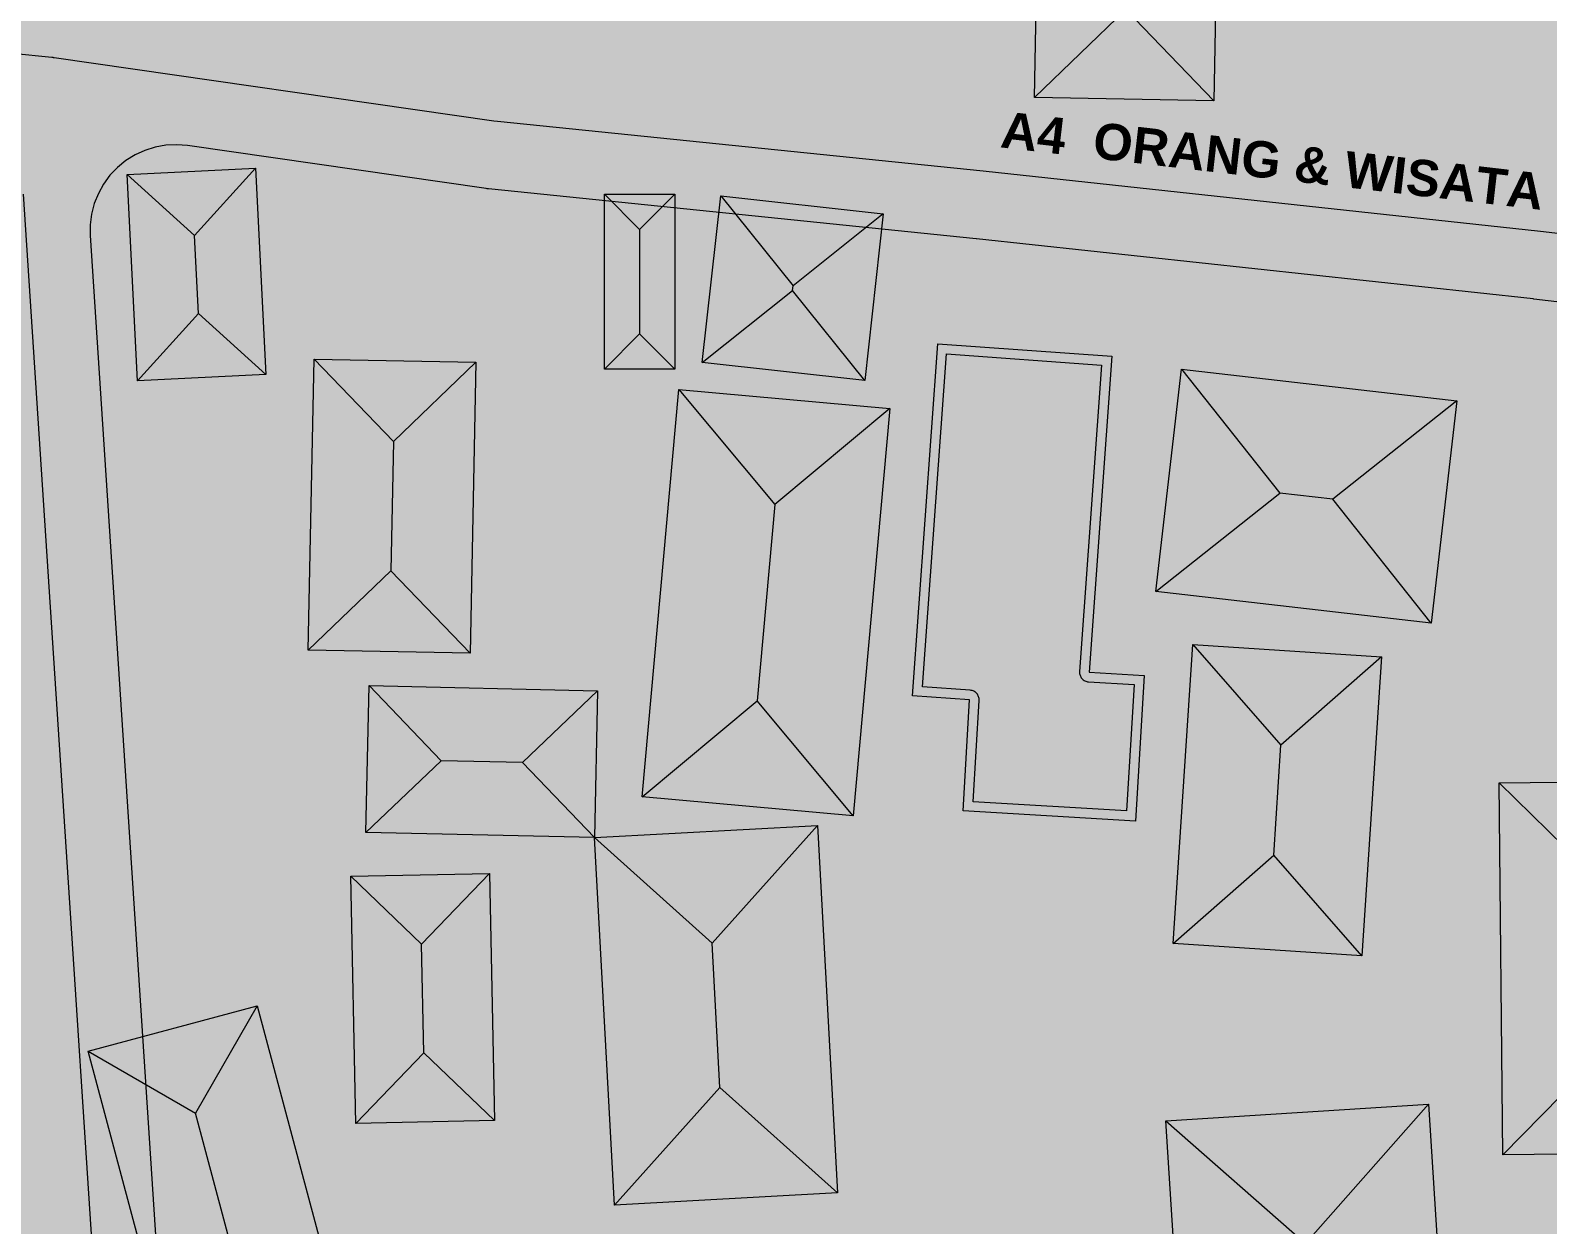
# Model space of a CAD drawing. Header units: metres. Extents: x 305859 to 307221, y 9155922 to 9156786.
# Drawn here: x 306491.5 to 306562.7, y 9156284.4 to 9156340.4 of the extents above; entities that cross this region are included whole.
import ezdxf

# ---------------------------------------------------------------- set-up
doc = ezdxf.new("R2010")
doc.units = ezdxf.units.M
doc.linetypes.add('DASHED2', pattern=[0.762, 0.635, -0.127])
for name, color, linetype, lineweight, true_color in [('A-ALUR_WISATA', 7, 'DASHED2', 50, 0xeb7800), ('A-LABEL', 7, 'Continuous', 0, 0x000000), ('B-BANGUNAN_PENDIDIKAN', 7, 'Continuous', 13, 0x78aadc), ('B-BANGUNAN_PERMUKIMAN', 7, 'Continuous', 13, 0xf0cd8c), ('B-BAYANGAN', 7, 'Continuous', 0, 0x76786c), ('J-PERKERASAN_JALAN', 7, 'Continuous', 9, 0x989896)]:
    doc.layers.add(name, color=color, linetype=linetype, lineweight=lineweight, true_color=true_color)
doc.layers.add('G-PERKERASAN', color=7, linetype='Continuous')
doc.styles.add('ARIALB', font='arialbd.ttf')

msp = doc.modelspace()

# ---------------------------------------------------------------- hatches: boundary and pattern name
at = {"layer": 'A-ALUR_WISATA', "true_color": 0xeb7800}
h = msp.add_hatch(color=30, dxfattribs=at)
h.dxf.hatch_style = 1
h.paths.add_polyline_path([(306496.971, 9156336.851), (306491.925, 9156335.355), (306492.505, 9156339.636)])
h = msp.add_hatch(color=30, dxfattribs=at)
h.dxf.hatch_style = 1
h.paths.add_polyline_path([(306493.334, 9156338.146), (306493.337, 9156338.146), (306495.074, 9156337.915), (306495.076, 9156337.915), (306497.026, 9156337.651), (306497.028, 9156337.65), (306499.061, 9156337.371), (306498.844, 9156335.786), (306496.811, 9156336.065), (306494.862, 9156336.329), (306493.127, 9156336.56), (306492.903, 9156336.589), (306493.11, 9156338.176), (306493.334, 9156338.146)])
h = msp.add_hatch(color=30, dxfattribs=at)
h.dxf.hatch_style = 1
h.paths.add_polyline_path([(306504.153, 9156336.661), (306506.771, 9156336.307), (306507.973, 9156336.15), (306507.766, 9156334.564), (306506.562, 9156334.721), (306506.558, 9156334.721), (306503.937, 9156335.076), (306503.933, 9156335.076), (306501.813, 9156335.373), (306502.035, 9156336.958), (306504.153, 9156336.661)])
h = msp.add_hatch(color=30, dxfattribs=at)
h.dxf.hatch_style = 1
h.paths.add_polyline_path([(306512.111, 9156335.622), (306514.832, 9156335.291), (306516.895, 9156335.05), (306516.708, 9156333.46), (306514.644, 9156333.702), (306514.641, 9156333.703), (306511.916, 9156334.034), (306511.912, 9156334.034), (306510.745, 9156334.182), (306510.945, 9156335.769), (306512.111, 9156335.622)])
h = msp.add_hatch(color=30, dxfattribs=at)
h.dxf.hatch_style = 1
h.paths.add_polyline_path([(306520.379, 9156334.653), (306523.204, 9156334.345), (306525.831, 9156334.07), (306525.664, 9156332.479), (306523.035, 9156332.754), (306523.032, 9156332.755), (306520.204, 9156333.063), (306520.201, 9156333.063), (306519.692, 9156333.12), (306519.872, 9156334.71), (306520.379, 9156334.653)])
h = msp.add_hatch(color=30, dxfattribs=at)
h.dxf.hatch_style = 1
h.paths.add_polyline_path([(306528.979, 9156333.739), (306531.945, 9156333.427), (306534.782, 9156333.127), (306534.614, 9156331.536), (306531.777, 9156331.836), (306528.812, 9156332.148), (306528.648, 9156332.165), (306528.815, 9156333.757), (306528.979, 9156333.739)])
h = msp.add_hatch(color=30, dxfattribs=at)
h.dxf.hatch_style = 1
h.paths.add_polyline_path([(306538.031, 9156332.783), (306541.152, 9156332.452), (306543.733, 9156332.177), (306543.563, 9156330.586), (306540.983, 9156330.861), (306537.863, 9156331.192), (306537.597, 9156331.22), (306537.766, 9156332.811), (306538.031, 9156332.783)])
h = msp.add_hatch(color=30, dxfattribs=at)
h.dxf.hatch_style = 1
h.paths.add_polyline_path([(306547.547, 9156331.77), (306550.823, 9156331.42), (306550.824, 9156331.42), (306552.684, 9156331.217), (306552.51, 9156329.626), (306550.652, 9156329.83), (306547.378, 9156330.18), (306546.546, 9156330.268), (306546.716, 9156331.859), (306547.547, 9156331.77)])
h = msp.add_hatch(color=30, dxfattribs=at)
h.dxf.hatch_style = 1
h.paths.add_polyline_path([(306566.51, 9156328.868), (306561.497, 9156327.263), (306561.984, 9156331.555)])
h = msp.add_hatch(color=30, dxfattribs=at)
h.dxf.hatch_style = 1
h.paths.add_polyline_path([(306559.424, 9156330.472), (306559.425, 9156330.472), (306561.631, 9156330.224), (306561.452, 9156328.634), (306559.247, 9156328.882), (306555.49, 9156329.299), (306555.667, 9156330.889), (306559.424, 9156330.472)])
at = {"layer": 'B-BANGUNAN_PENDIDIKAN', "true_color": 0x6fa3e1}
h = msp.add_hatch(color=153, dxfattribs=at)
h.dxf.hatch_style = 1
h.paths.add_polyline_path([(306502.132, 9156294.647), (306499.23, 9156289.626), (306494.209, 9156292.528), (306494.209, 9156292.528), (306502.132, 9156294.647)])
at = {"layer": 'B-BANGUNAN_PENDIDIKAN', "true_color": 0x5a84b6}
h = msp.add_hatch(color=163, dxfattribs=at)
h.dxf.hatch_style = 1
h.paths.add_polyline_path([(306506.1, 9156279.804), (306506.1, 9156279.803), (306501.08, 9156282.706), (306499.23, 9156289.626), (306502.132, 9156294.647), (306506.1, 9156279.804)])
at = {"layer": 'B-BANGUNAN_PENDIDIKAN', "true_color": 0x699bd5}
h = msp.add_hatch(color=153, dxfattribs=at)
h.dxf.hatch_style = 1
h.paths.add_polyline_path([(306499.23, 9156289.626), (306501.08, 9156282.706), (306498.178, 9156277.685), (306498.178, 9156277.685), (306494.209, 9156292.528), (306499.23, 9156289.626)])
at = {"layer": 'B-BANGUNAN_PENDIDIKAN', "true_color": 0x6da1dd}
h = msp.add_hatch(color=153, dxfattribs=at)
h.dxf.hatch_style = 1
h.paths.add_polyline_path([(306551.305, 9156283.501), (306544.757, 9156289.265), (306557.069, 9156290.049), (306551.305, 9156283.501)])
at = {"layer": 'B-BANGUNAN_PENDIDIKAN', "true_color": 0x5780b1}
h = msp.add_hatch(color=145, dxfattribs=at)
h.dxf.hatch_style = 1
h.paths.add_polyline_path([(306553.299, 9156252.157), (306551.305, 9156283.501), (306557.069, 9156290.049), (306557.069, 9156290.049), (306559.847, 9156246.392), (306553.299, 9156252.157)])
at = {"layer": 'B-BANGUNAN_PENDIDIKAN', "true_color": 0x6c9fda}
h = msp.add_hatch(color=153, dxfattribs=at)
h.dxf.hatch_style = 1
h.paths.add_polyline_path([(306544.757, 9156289.265), (306544.757, 9156289.265), (306551.305, 9156283.501), (306553.299, 9156252.157), (306547.535, 9156245.609), (306544.757, 9156289.265)])
at = {"layer": 'B-BANGUNAN_PERMUKIMAN', "true_color": 0xec9366}
h = msp.add_hatch(color=33, dxfattribs=at)
h.dxf.hatch_style = 1
h.paths.add_polyline_path([(306538.796, 9156348.225), (306542.923, 9156343.938), (306542.875, 9156341.378), (306538.589, 9156337.251), (306538.796, 9156348.225)])
at = {"layer": 'B-BANGUNAN_PERMUKIMAN', "true_color": 0xbb7451}
h = msp.add_hatch(color=23, dxfattribs=at)
h.dxf.hatch_style = 1
h.paths.add_polyline_path([(306542.875, 9156341.378), (306542.923, 9156343.938), (306547.209, 9156348.066), (306547.002, 9156337.092), (306542.875, 9156341.378)])
at = {"layer": 'B-BANGUNAN_PERMUKIMAN', "true_color": 0xbc7551}
h = msp.add_hatch(color=23, dxfattribs=at)
h.dxf.hatch_style = 1
h.paths.add_polyline_path([(306542.875, 9156341.378), (306547.002, 9156337.092), (306547.002, 9156337.092), (306538.589, 9156337.251), (306542.875, 9156341.378)])
at = {"layer": 'B-BANGUNAN_PERMUKIMAN', "true_color": 0xed9366}
h = msp.add_hatch(color=21, dxfattribs=at)
h.dxf.hatch_style = 1
h.paths.add_polyline_path([(306499.191, 9156330.784), (306496.035, 9156333.645), (306502.052, 9156333.941), (306499.191, 9156330.784)])
at = {"layer": 'B-BANGUNAN_PERMUKIMAN', "true_color": 0xbd7552}
h = msp.add_hatch(color=23, dxfattribs=at)
h.dxf.hatch_style = 1
h.paths.add_polyline_path([(306502.528, 9156324.257), (306502.528, 9156324.257), (306499.372, 9156327.118), (306499.191, 9156330.784), (306502.052, 9156333.941), (306502.052, 9156333.941), (306502.528, 9156324.257)])
at = {"layer": 'B-BANGUNAN_PERMUKIMAN', "true_color": 0xea9265}
h = msp.add_hatch(color=33, dxfattribs=at)
h.dxf.hatch_style = 1
h.paths.add_polyline_path([(306496.035, 9156333.645), (306499.191, 9156330.784), (306499.372, 9156327.118), (306496.511, 9156323.961), (306496.035, 9156333.645)])
at = {"layer": 'B-BANGUNAN_PERMUKIMAN', "true_color": 0xeb9266}
h = msp.add_hatch(color=33, dxfattribs=at)
h.dxf.hatch_style = 1
h.paths.add_polyline_path([(306518.417, 9156332.719), (306520.071, 9156331.066), (306520.071, 9156326.171), (306518.417, 9156324.517), (306518.417, 9156332.719)])
h = msp.add_hatch(color=33, dxfattribs=at)
h.dxf.hatch_style = 1
h.paths.add_polyline_path([(306520.071, 9156331.066), (306518.417, 9156332.719), (306521.724, 9156332.719), (306520.071, 9156331.066)])
at = {"layer": 'B-BANGUNAN_PERMUKIMAN', "true_color": 0xbc7551}
h = msp.add_hatch(color=23, dxfattribs=at)
h.dxf.hatch_style = 1
h.paths.add_polyline_path([(306521.724, 9156324.517), (306520.071, 9156326.171), (306520.071, 9156331.066), (306521.724, 9156332.719), (306521.724, 9156324.517)])
at = {"layer": 'B-BANGUNAN_PERMUKIMAN', "true_color": 0xee9467}
h = msp.add_hatch(color=21, dxfattribs=at)
h.dxf.hatch_style = 1
h.paths.add_polyline_path([(306527.264, 9156328.417), (306527.241, 9156328.208), (306523.008, 9156324.821), (306523.008, 9156324.821), (306523.878, 9156332.65), (306527.264, 9156328.417)])
at = {"layer": 'B-BANGUNAN_PERMUKIMAN', "true_color": 0xe99165}
h = msp.add_hatch(color=33, dxfattribs=at)
h.dxf.hatch_style = 1
h.paths.add_polyline_path([(306531.498, 9156331.803), (306527.264, 9156328.417), (306523.878, 9156332.65), (306531.498, 9156331.803)])
at = {"layer": 'B-BANGUNAN_PERMUKIMAN', "true_color": 0xb97350}
h = msp.add_hatch(color=23, dxfattribs=at)
h.dxf.hatch_style = 1
h.paths.add_polyline_path([(306530.628, 9156323.975), (306527.241, 9156328.208), (306527.264, 9156328.417), (306531.498, 9156331.803), (306530.628, 9156323.975)])
at = {"layer": 'B-BANGUNAN_PERMUKIMAN', "true_color": 0xbe7652}
h = msp.add_hatch(color=23, dxfattribs=at)
h.dxf.hatch_style = 1
h.paths.add_polyline_path([(306527.241, 9156328.208), (306530.628, 9156323.975), (306523.008, 9156324.821), (306527.241, 9156328.208)])
at = {"layer": 'B-BANGUNAN_PERMUKIMAN', "true_color": 0xba7451}
h = msp.add_hatch(color=23, dxfattribs=at)
h.dxf.hatch_style = 1
h.paths.add_polyline_path([(306499.372, 9156327.118), (306502.528, 9156324.257), (306496.511, 9156323.961), (306499.372, 9156327.118)])
at = {"layer": 'B-BANGUNAN_PERMUKIMAN', "true_color": 0xbc7551}
h = msp.add_hatch(color=23, dxfattribs=at)
h.dxf.hatch_style = 1
h.paths.add_polyline_path([(306518.417, 9156324.517), (306520.071, 9156326.171), (306521.724, 9156324.517), (306518.417, 9156324.517)])
at = {"layer": 'B-BANGUNAN_PERMUKIMAN', "true_color": 0xd4845c}
h = msp.add_hatch(color=23, dxfattribs=at)
h.dxf.hatch_style = 1
h.paths.add_polyline_path([(306543.739, 9156310.15), (306543.337, 9156303.319), (306535.241, 9156303.795), (306535.547, 9156309.004), (306532.865, 9156309.197), (306534.055, 9156325.707), (306542.223, 9156325.118), (306541.154, 9156310.302), (306543.739, 9156310.15)])
at = {"layer": 'B-BANGUNAN_PERMUKIMAN', "true_color": 0xec9366}
h = msp.add_hatch(color=33, dxfattribs=at)
h.dxf.hatch_style = 1
h.paths.add_polyline_path([(306508.517, 9156321.114), (306508.397, 9156315.06), (306504.528, 9156311.34), (306504.797, 9156324.984), (306508.517, 9156321.114)])
at = {"layer": 'B-BANGUNAN_PERMUKIMAN', "true_color": 0xeb9266}
h = msp.add_hatch(color=33, dxfattribs=at)
h.dxf.hatch_style = 1
h.paths.add_polyline_path([(306508.517, 9156321.114), (306504.797, 9156324.984), (306504.797, 9156324.984), (306512.386, 9156324.834), (306512.386, 9156324.834), (306508.517, 9156321.114)])
at = {"layer": 'B-BANGUNAN_PERMUKIMAN', "true_color": 0xbb7451}
h = msp.add_hatch(color=23, dxfattribs=at)
h.dxf.hatch_style = 1
h.paths.add_polyline_path([(306512.117, 9156311.191), (306512.116, 9156311.191), (306508.397, 9156315.06), (306508.517, 9156321.114), (306512.386, 9156324.834), (306512.295, 9156320.21), (306512.117, 9156311.191)])
at = {"layer": 'B-BANGUNAN_PERMUKIMAN', "true_color": 0xee9467}
h = msp.add_hatch(color=21, dxfattribs=at)
h.dxf.hatch_style = 1
h.paths.add_polyline_path([(306550.105, 9156318.699), (306544.287, 9156314.079), (306545.485, 9156324.516), (306550.105, 9156318.699)])
at = {"layer": 'B-BANGUNAN_PERMUKIMAN', "true_color": 0xe99165}
h = msp.add_hatch(color=33, dxfattribs=at)
h.dxf.hatch_style = 1
h.paths.add_polyline_path([(306552.579, 9156318.415), (306550.105, 9156318.699), (306545.485, 9156324.516), (306545.485, 9156324.516), (306558.397, 9156323.035), (306552.579, 9156318.415)])
at = {"layer": 'B-BANGUNAN_PERMUKIMAN', "true_color": 0xee9467}
h = msp.add_hatch(color=21, dxfattribs=at)
h.dxf.hatch_style = 1
h.paths.add_polyline_path([(306526.414, 9156318.17), (306525.584, 9156308.955), (306520.19, 9156304.453), (306521.911, 9156323.564), (306521.911, 9156323.564), (306526.414, 9156318.17)])
at = {"layer": 'B-BANGUNAN_PERMUKIMAN', "true_color": 0xe99165}
h = msp.add_hatch(color=33, dxfattribs=at)
h.dxf.hatch_style = 1
h.paths.add_polyline_path([(306526.414, 9156318.17), (306521.911, 9156323.564), (306531.808, 9156322.673), (306526.414, 9156318.17)])
at = {"layer": 'B-BANGUNAN_PERMUKIMAN', "true_color": 0xb97350}
h = msp.add_hatch(color=23, dxfattribs=at)
h.dxf.hatch_style = 1
h.paths.add_polyline_path([(306530.087, 9156303.561), (306525.584, 9156308.955), (306526.414, 9156318.17), (306531.808, 9156322.673), (306530.087, 9156303.561)])
h = msp.add_hatch(color=23, dxfattribs=at)
h.dxf.hatch_style = 1
h.paths.add_polyline_path([(306552.579, 9156318.415), (306558.397, 9156323.035), (306557.199, 9156312.598), (306552.579, 9156318.415)])
at = {"layer": 'B-BANGUNAN_PERMUKIMAN', "true_color": 0xbe7652}
h = msp.add_hatch(color=23, dxfattribs=at)
h.dxf.hatch_style = 1
h.paths.add_polyline_path([(306544.287, 9156314.079), (306550.105, 9156318.699), (306552.579, 9156318.415), (306557.199, 9156312.598), (306544.287, 9156314.079)])
at = {"layer": 'B-BANGUNAN_PERMUKIMAN', "true_color": 0xbc7551}
h = msp.add_hatch(color=23, dxfattribs=at)
h.dxf.hatch_style = 1
h.paths.add_polyline_path([(306508.397, 9156315.06), (306512.116, 9156311.191), (306504.528, 9156311.34), (306508.397, 9156315.06)])
at = {"layer": 'B-BANGUNAN_PERMUKIMAN', "true_color": 0xed9367}
h = msp.add_hatch(color=21, dxfattribs=at)
h.dxf.hatch_style = 1
h.paths.add_polyline_path([(306546.015, 9156311.605), (306546.015, 9156311.605), (306550.153, 9156306.886), (306549.814, 9156301.719), (306545.095, 9156297.581), (306545.095, 9156297.581), (306546.015, 9156311.605)])
at = {"layer": 'B-BANGUNAN_PERMUKIMAN', "true_color": 0xea9165}
h = msp.add_hatch(color=33, dxfattribs=at)
h.dxf.hatch_style = 1
h.paths.add_polyline_path([(306550.153, 9156306.886), (306546.015, 9156311.605), (306554.872, 9156311.024), (306550.153, 9156306.886)])
at = {"layer": 'B-BANGUNAN_PERMUKIMAN', "true_color": 0xba7450}
h = msp.add_hatch(color=23, dxfattribs=at)
h.dxf.hatch_style = 1
h.paths.add_polyline_path([(306549.814, 9156301.719), (306550.153, 9156306.886), (306554.872, 9156311.024), (306553.952, 9156297), (306549.814, 9156301.719)])
at = {"layer": 'B-BANGUNAN_PERMUKIMAN', "true_color": 0xec9366}
h = msp.add_hatch(color=33, dxfattribs=at)
h.dxf.hatch_style = 1
h.paths.add_polyline_path([(306510.754, 9156306.152), (306507.232, 9156302.784), (306507.385, 9156309.673), (306507.385, 9156309.673), (306510.754, 9156306.152)])
at = {"layer": 'B-BANGUNAN_PERMUKIMAN', "true_color": 0xeb9266}
h = msp.add_hatch(color=33, dxfattribs=at)
h.dxf.hatch_style = 1
h.paths.add_polyline_path([(306514.579, 9156306.067), (306510.754, 9156306.152), (306507.385, 9156309.673), (306518.101, 9156309.435), (306514.579, 9156306.067)])
at = {"layer": 'B-BANGUNAN_PERMUKIMAN', "true_color": 0xbb7451}
h = msp.add_hatch(color=23, dxfattribs=at)
h.dxf.hatch_style = 1
h.paths.add_polyline_path([(306514.579, 9156306.067), (306518.101, 9156309.435), (306517.948, 9156302.545), (306514.579, 9156306.067)])
at = {"layer": 'B-BANGUNAN_PERMUKIMAN', "true_color": 0xbe7652}
h = msp.add_hatch(color=23, dxfattribs=at)
h.dxf.hatch_style = 1
h.paths.add_polyline_path([(306520.19, 9156304.453), (306520.19, 9156304.453), (306525.584, 9156308.955), (306530.087, 9156303.561), (306520.19, 9156304.453)])
at = {"layer": 'B-BANGUNAN_PERMUKIMAN', "true_color": 0xbc7551}
h = msp.add_hatch(color=23, dxfattribs=at)
h.dxf.hatch_style = 1
h.paths.add_polyline_path([(306507.232, 9156302.784), (306510.754, 9156306.152), (306514.579, 9156306.067), (306517.948, 9156302.545), (306507.232, 9156302.784)])
at = {"layer": 'B-BANGUNAN_PERMUKIMAN', "true_color": 0xec9366}
h = msp.add_hatch(color=33, dxfattribs=at)
h.dxf.hatch_style = 1
h.paths.add_polyline_path([(306567.032, 9156298.601), (306560.387, 9156305.111), (306573.542, 9156305.246), (306567.032, 9156298.601)])
at = {"layer": 'B-BANGUNAN_PERMUKIMAN', "true_color": 0xeb9266}
h = msp.add_hatch(color=33, dxfattribs=at)
h.dxf.hatch_style = 1
h.paths.add_polyline_path([(306567.032, 9156298.601), (306567.077, 9156294.317), (306560.567, 9156287.672), (306560.387, 9156305.111), (306567.032, 9156298.601)])
at = {"layer": 'B-BANGUNAN_PERMUKIMAN', "true_color": 0xed9366}
h = msp.add_hatch(color=21, dxfattribs=at)
h.dxf.hatch_style = 1
h.paths.add_polyline_path([(306523.465, 9156297.6), (306517.948, 9156302.545), (306517.948, 9156302.545), (306528.411, 9156303.118), (306523.465, 9156297.6)])
at = {"layer": 'B-BANGUNAN_PERMUKIMAN', "true_color": 0xea9265}
h = msp.add_hatch(color=33, dxfattribs=at)
h.dxf.hatch_style = 1
h.paths.add_polyline_path([(306523.465, 9156297.6), (306523.836, 9156290.825), (306518.89, 9156285.308), (306517.948, 9156302.545), (306523.465, 9156297.6)])
at = {"layer": 'B-BANGUNAN_PERMUKIMAN', "true_color": 0xbd7552}
h = msp.add_hatch(color=23, dxfattribs=at)
h.dxf.hatch_style = 1
h.paths.add_polyline_path([(306529.354, 9156285.88), (306523.836, 9156290.825), (306523.465, 9156297.6), (306528.411, 9156303.118), (306529.354, 9156285.88)])
at = {"layer": 'B-BANGUNAN_PERMUKIMAN', "true_color": 0xbd7652}
h = msp.add_hatch(color=23, dxfattribs=at)
h.dxf.hatch_style = 1
h.paths.add_polyline_path([(306549.814, 9156301.719), (306553.952, 9156297), (306553.952, 9156297), (306545.095, 9156297.581), (306549.814, 9156301.719)])
at = {"layer": 'B-BANGUNAN_PERMUKIMAN', "true_color": 0xec9366}
h = msp.add_hatch(color=33, dxfattribs=at)
h.dxf.hatch_style = 1
h.paths.add_polyline_path([(306509.839, 9156297.547), (306506.523, 9156300.729), (306513.021, 9156300.863), (306509.839, 9156297.547)])
at = {"layer": 'B-BANGUNAN_PERMUKIMAN', "true_color": 0xeb9266}
h = msp.add_hatch(color=33, dxfattribs=at)
h.dxf.hatch_style = 1
h.paths.add_polyline_path([(306506.523, 9156300.729), (306509.839, 9156297.547), (306509.943, 9156292.456), (306506.761, 9156289.14), (306506.523, 9156300.729)])
at = {"layer": 'B-BANGUNAN_PERMUKIMAN', "true_color": 0xbc7551}
h = msp.add_hatch(color=23, dxfattribs=at)
h.dxf.hatch_style = 1
h.paths.add_polyline_path([(306513.031, 9156300.35), (306513.259, 9156289.274), (306509.943, 9156292.456), (306509.839, 9156297.547), (306513.021, 9156300.863), (306513.021, 9156300.863), (306513.031, 9156300.35)])
at = {"layer": 'B-BANGUNAN_PERMUKIMAN', "true_color": 0xbb7451}
h = msp.add_hatch(color=23, dxfattribs=at)
h.dxf.hatch_style = 1
h.paths.add_polyline_path([(306567.077, 9156294.317), (306573.722, 9156287.807), (306560.567, 9156287.672), (306560.567, 9156287.672), (306567.077, 9156294.317)])
h = msp.add_hatch(color=23, dxfattribs=at)
h.dxf.hatch_style = 1
h.paths.add_polyline_path([(306509.943, 9156292.456), (306513.259, 9156289.274), (306513.259, 9156289.274), (306506.761, 9156289.14), (306509.943, 9156292.456)])
at = {"layer": 'B-BANGUNAN_PERMUKIMAN', "true_color": 0xba7451}
h = msp.add_hatch(color=23, dxfattribs=at)
h.dxf.hatch_style = 1
h.paths.add_polyline_path([(306523.836, 9156290.825), (306529.354, 9156285.88), (306518.89, 9156285.307), (306518.89, 9156285.308), (306523.836, 9156290.825)])
at = {"layer": 'B-BAYANGAN', "true_color": 0x76786c}
h = msp.add_hatch(color=8, dxfattribs=at)
h.dxf.hatch_style = 1
h.paths.add_polyline_path([(306547.959, 9156347.316), (306547.752, 9156336.342), (306539.339, 9156336.501), (306539.546, 9156347.475), (306547.959, 9156347.316)])
h = msp.add_hatch(color=8, dxfattribs=at)
h.dxf.hatch_style = 1
h.paths.add_polyline_path([(306503.279, 9156323.507), (306497.261, 9156323.211), (306496.785, 9156332.895), (306502.803, 9156333.191), (306503.279, 9156323.507)])
h = msp.add_hatch(color=8, dxfattribs=at)
h.dxf.hatch_style = 1
h.paths.add_polyline_path([(306522.474, 9156323.767), (306519.167, 9156323.767), (306519.167, 9156331.969), (306522.474, 9156331.969), (306522.474, 9156323.767)])
h = msp.add_hatch(color=8, dxfattribs=at)
h.dxf.hatch_style = 1
h.paths.add_polyline_path([(306532.248, 9156331.054), (306531.378, 9156323.225), (306523.758, 9156324.071), (306524.628, 9156331.9), (306532.248, 9156331.054)])
h = msp.add_hatch(color=8, dxfattribs=at)
h.dxf.hatch_style = 1
h.paths.add_polyline_path([(306544.489, 9156309.4), (306544.087, 9156302.569), (306535.991, 9156303.045), (306536.297, 9156308.254), (306533.615, 9156308.447), (306534.805, 9156324.957), (306542.973, 9156324.368), (306541.904, 9156309.552), (306544.489, 9156309.4)])
h = msp.add_hatch(color=8, dxfattribs=at)
h.dxf.hatch_style = 1
h.paths.add_polyline_path([(306513.136, 9156324.084), (306512.867, 9156310.441), (306505.278, 9156310.59), (306505.547, 9156324.234), (306513.136, 9156324.084)])
h = msp.add_hatch(color=8, dxfattribs=at)
h.dxf.hatch_style = 1
h.paths.add_polyline_path([(306559.147, 9156322.285), (306557.949, 9156311.848), (306545.037, 9156313.329), (306546.235, 9156323.766), (306559.147, 9156322.285)])
h = msp.add_hatch(color=8, dxfattribs=at)
h.dxf.hatch_style = 1
h.paths.add_polyline_path([(306532.558, 9156321.923), (306530.837, 9156302.811), (306520.94, 9156303.703), (306522.661, 9156322.814), (306532.558, 9156321.923)])
h = msp.add_hatch(color=8, dxfattribs=at)
h.dxf.hatch_style = 1
h.paths.add_polyline_path([(306555.622, 9156310.274), (306554.702, 9156296.25), (306545.845, 9156296.831), (306546.764, 9156310.855), (306555.622, 9156310.274)])
h = msp.add_hatch(color=8, dxfattribs=at)
h.dxf.hatch_style = 1
h.paths.add_polyline_path([(306518.698, 9156301.795), (306507.982, 9156302.034), (306508.135, 9156308.923), (306518.851, 9156308.685), (306518.698, 9156301.795)])
h = msp.add_hatch(color=8, dxfattribs=at)
h.dxf.hatch_style = 1
h.paths.add_polyline_path([(306574.472, 9156287.057), (306561.317, 9156286.921), (306561.137, 9156304.361), (306574.292, 9156304.496), (306574.472, 9156287.057)])
h = msp.add_hatch(color=8, dxfattribs=at)
h.dxf.hatch_style = 1
h.paths.add_polyline_path([(306518.698, 9156301.795), (306529.161, 9156302.368), (306530.104, 9156285.129), (306519.64, 9156284.557), (306518.698, 9156301.795)])
h = msp.add_hatch(color=8, dxfattribs=at)
h.dxf.hatch_style = 1
h.paths.add_polyline_path([(306514.009, 9156288.524), (306507.511, 9156288.39), (306507.273, 9156299.979), (306513.771, 9156300.113), (306514.009, 9156288.524)])
h = msp.add_hatch(color=8, dxfattribs=at)
h.dxf.hatch_style = 1
h.paths.add_polyline_path([(306507.151, 9156278.754), (306499.228, 9156276.635), (306495.259, 9156291.478), (306503.182, 9156293.597), (306507.151, 9156278.754)])
h = msp.add_hatch(color=8, dxfattribs=at)
h.dxf.hatch_style = 1
h.paths.add_polyline_path([(306560.897, 9156245.342), (306548.585, 9156244.559), (306545.807, 9156288.215), (306558.119, 9156288.999), (306560.897, 9156245.342)])
at = {"layer": 'G-PERKERASAN', "true_color": 0xe0ded9}
h = msp.add_hatch(color=254, dxfattribs=at)
h.dxf.hatch_style = 1
h.paths.add_polyline_path([(306908.991, 9156199.224), (306871.946, 9156198.019), (306868.838, 9156144.144), (306843.973, 9156139.654), (306613.966, 9156113.407), (306520.721, 9156109.954), (306448.831, 9156118.111), (306448.831, 9156123.174), (306477.156, 9156118.515), (306520.147, 9156115.685), (306566.866, 9156115.258), (306613.832, 9156118.698), (306780.378, 9156142.221), (306834.175, 9156150.611), (306834.206, 9156150.614), (306834.236, 9156150.619), (306836.67, 9156150.94), (306832.652, 9156160.25), (306794.325, 9156155.537), (306785.065, 9156153.865), (306754.667, 9156148.377), (306749.086, 9156147.369), (306735.941, 9156145.416), (306694.109, 9156139.201), (306682.572, 9156137.435), (306647.045, 9156131.998), (306596.424, 9156127.396), (306534.299, 9156127.396), (306532.491, 9156127.582), (306527.336, 9156128.112), (306527.76, 9156145.94), (306529.801, 9156231.677), (306512.264, 9156228.096), (306472.743, 9156232.048), (306466.174, 9156213.241), (306448.831, 9156196.713), (306448.831, 9156532.371), (306504.834, 9156523.084), (306572.178, 9156510.306), (306677.166, 9156490.276), (306781.809, 9156471.972), (306833.432, 9156467.309), (306884.355, 9156462.71), (306888.869, 9156462.302), (306908.991, 9156460.229), (306908.991, 9156405.135), (306880.738, 9156410.367), (306872.191, 9156289.958), (306880.063, 9156289.504), (306887.261, 9156399.075), (306908.991, 9156395.952), (306908.991, 9156283.201), (306908.991, 9156208.942), (306891.749, 9156208.374), (306886.184, 9156208.191), (306882.096, 9156208.056), (306881.637, 9156222), (306879.908, 9156222), (306879.787, 9156200), (306885.632, 9156200.303), (306885.601, 9156199.857), (306906.625, 9156201.392), (306908.7, 9156201.5), (306908.991, 9156201.535), (306908.991, 9156199.224)])
at = {"layer": 'J-PERKERASAN_JALAN', "true_color": 0xa8a8a6}
h = msp.add_hatch(color=253, dxfattribs=at)
h.dxf.hatch_style = 1
h.paths.add_polyline_path([(306211.341, 9156561.319), (306215.693, 9156561.13), (306215.76, 9156561.126), (306215.8, 9156561.123), (306215.867, 9156561.117), (306305.106, 9156551.206), (306305.211, 9156551.196), (306385.831, 9156544.389), (306385.918, 9156544.38), (306385.969, 9156544.374), (306386.055, 9156544.361), (306424.864, 9156537.661), (306424.901, 9156537.654), (306424.922, 9156537.65), (306424.958, 9156537.643), (306453.186, 9156531.689), (306453.481, 9156531.639), (306455.847, 9156531.322), (306456.066, 9156531.299), (306458.588, 9156531.102), (306458.613, 9156531.1), (306499.527, 9156528.16), (306499.548, 9156528.159), (306503.861, 9156527.791), (306503.93, 9156527.784), (306503.97, 9156527.78), (306504.038, 9156527.77), (306508.381, 9156527.098), (306524.104, 9156524.604), (306524.104, 9156521.364), (306507.903, 9156523.933), (306507.888, 9156523.936), (306503.705, 9156524.584), (306503.432, 9156524.616), (306499.323, 9156524.966), (306499.27, 9156524.971), (306458.379, 9156527.908), (306455.69, 9156528.118), (306455.636, 9156528.123), (306455.603, 9156528.127), (306455.548, 9156528.133), (306452.885, 9156528.49), (306452.811, 9156528.501), (306452.767, 9156528.509), (306452.694, 9156528.523), (306424.381, 9156534.494), (306424.236, 9156534.522), (306390.807, 9156540.293), (306390.292, 9156540.348), (306389.774, 9156540.336), (306389.261, 9156540.256), (306388.764, 9156540.112), (306388.289, 9156539.904), (306387.845, 9156539.636), (306387.439, 9156539.314), (306387.079, 9156538.941), (306386.769, 9156538.525), (306386.516, 9156538.073), (306386.324, 9156537.592), (306386.196, 9156537.089), (306373.097, 9156467.337), (306371.27, 9156457.608), (306371.258, 9156457.542), (306354.047, 9156356.618), (306353.994, 9156356.117), (306354.004, 9156355.613), (306354.077, 9156355.115), (306354.213, 9156354.629), (306354.408, 9156354.165), (306354.661, 9156353.729), (306354.966, 9156353.328), (306355.319, 9156352.968), (306355.714, 9156352.656), (306356.146, 9156352.396), (306356.607, 9156352.192), (306357.09, 9156352.048), (306357.587, 9156351.966), (306409.631, 9156346.693), (306409.685, 9156346.687), (306409.717, 9156346.683), (306409.771, 9156346.675), (306440.166, 9156341.92), (306440.608, 9156341.876), (306479.912, 9156340.134), (306480.43, 9156340.144), (306480.943, 9156340.222), (306481.441, 9156340.365), (306481.917, 9156340.572), (306482.362, 9156340.838), (306482.768, 9156341.16), (306483.13, 9156341.531), (306483.441, 9156341.946), (306483.695, 9156342.398), (306483.889, 9156342.879), (306484.019, 9156343.381), (306484.082, 9156343.896), (306484.563, 9156352.101), (306486.641, 9156384.636), (306486.657, 9156384.758), (306486.78, 9156384.758), (306489.513, 9156384.584), (306489.635, 9156384.568), (306489.635, 9156384.445), (306487.559, 9156351.943), (306487.558, 9156351.922), (306487.067, 9156343.551), (306487.07, 9156343.043), (306487.137, 9156342.539), (306487.267, 9156342.048), (306487.458, 9156341.578), (306487.707, 9156341.135), (306488.011, 9156340.728), (306488.363, 9156340.362), (306488.76, 9156340.044), (306489.193, 9156339.779), (306489.656, 9156339.571), (306490.142, 9156339.423), (306490.643, 9156339.338), (306492.503, 9156339.143), (306492.541, 9156339.139), (306492.564, 9156339.136), (306492.602, 9156339.131), (306513.238, 9156336.16), (306513.401, 9156336.139), (306524.104, 9156335.046), (306524.104, 9156331.829), (306512.982, 9156332.966), (306512.941, 9156332.97), (306512.916, 9156332.973), (306512.875, 9156332.979), (306498.863, 9156334.996), (306498.356, 9156335.037), (306497.849, 9156335.012), (306497.349, 9156334.924), (306496.864, 9156334.773), (306496.402, 9156334.562), (306495.97, 9156334.294), (306495.576, 9156333.973), (306495.226, 9156333.605), (306494.925, 9156333.196), (306494.679, 9156332.752), (306494.49, 9156332.28), (306494.364, 9156331.788), (306494.3, 9156331.284), (306494.301, 9156330.776), (306499.491, 9156251.377), (306499.491, 9156251.254), (306499.369, 9156251.238), (306496.637, 9156251.059), (306496.514, 9156251.059), (306496.498, 9156251.181), (306491.167, 9156332.724), (306491.102, 9156333.229), (306490.973, 9156333.721), (306490.782, 9156334.193), (306490.533, 9156334.637), (306490.23, 9156335.046), (306489.877, 9156335.413), (306489.48, 9156335.732), (306489.047, 9156335.998), (306488.582, 9156336.207), (306488.095, 9156336.356), (306487.594, 9156336.441), (306485.258, 9156336.686), (306485.017, 9156336.704), (306446.09, 9156338.429), (306445.584, 9156338.42), (306445.083, 9156338.346), (306444.595, 9156338.21), (306444.129, 9156338.013), (306443.691, 9156337.759), (306443.289, 9156337.452), (306442.928, 9156337.096), (306442.616, 9156336.698), (306442.356, 9156336.263), (306442.153, 9156335.8), (306442.011, 9156335.314), (306441.931, 9156334.814), (306441.915, 9156334.308), (306442.571, 9156313.413), (306442.58, 9156313.248), (306443.283, 9156303.609), (306443.286, 9156303.565), (306443.287, 9156303.544), (306443.288, 9156303.5), (306443.886, 9156283.072), (306443.882, 9156282.949), (306443.759, 9156282.937), (306441.022, 9156282.857), (306440.899, 9156282.862), (306440.888, 9156282.984), (306440.293, 9156303.314), (306440.284, 9156303.488), (306439.581, 9156313.122), (306439.578, 9156313.164), (306439.577, 9156313.184), (306439.576, 9156313.226), (306438.873, 9156335.586), (306438.826, 9156336.086), (306438.716, 9156336.577), (306438.545, 9156337.05), (306438.317, 9156337.498), (306438.034, 9156337.914), (306437.701, 9156338.291), (306437.323, 9156338.623), (306436.907, 9156338.906), (306436.458, 9156339.133), (306435.985, 9156339.303), (306435.494, 9156339.412), (306409.399, 9156343.494), (306409.184, 9156343.522), (306356.316, 9156348.878), (306355.783, 9156348.897), (306355.253, 9156348.844), (306354.735, 9156348.722), (306354.238, 9156348.531), (306353.77, 9156348.276), (306353.34, 9156347.962), (306352.956, 9156347.593), (306352.624, 9156347.176), (306352.351, 9156346.719), (306352.141, 9156346.23), (306351.997, 9156345.717), (306341.11, 9156293.6), (306341.085, 9156293.468), (306330.918, 9156235.039), (306330.908, 9156234.979), (306329.587, 9156226.644), (306329.547, 9156226.286), (306329.002, 9156218.17), (306329.001, 9156218.146), (306326.612, 9156189.443), (306326.594, 9156189.321), (306326.471, 9156189.324), (306323.742, 9156189.551), (306323.62, 9156189.569), (306323.622, 9156189.692), (306326.007, 9156218.339), (306326.011, 9156218.403), (306326.567, 9156226.689), (306326.575, 9156226.779), (306326.58, 9156226.824), (306326.592, 9156226.913), (306327.95, 9156235.479), (306327.954, 9156235.502), (306338.142, 9156294.057), (306338.148, 9156294.09), (306338.151, 9156294.106), (306338.158, 9156294.139), (306348.925, 9156345.68), (306348.998, 9156346.205), (306349.002, 9156346.735), (306348.936, 9156347.261), (306348.8, 9156347.774), (306348.598, 9156348.264), (306348.333, 9156348.723), (306348.01, 9156349.143), (306347.634, 9156349.517), (306347.211, 9156349.837), (306346.75, 9156350.099), (306346.259, 9156350.298), (306345.745, 9156350.43), (306324.834, 9156354.345), (306324.271, 9156354.41), (306279.508, 9156356.343), (306211.341, 9156359.746), (306211.341, 9156362.949), (306279.625, 9156359.541), (306279.652, 9156359.54), (306324.736, 9156357.593), (306324.877, 9156357.581), (306324.962, 9156357.572), (306325.102, 9156357.551), (306346.36, 9156353.57), (306346.885, 9156353.507), (306347.414, 9156353.514), (306347.937, 9156353.591), (306348.445, 9156353.736), (306348.93, 9156353.947), (306349.383, 9156354.219), (306349.796, 9156354.55), (306350.161, 9156354.931), (306350.473, 9156355.358), (306350.727, 9156355.822), (306350.917, 9156356.315), (306351.04, 9156356.829), (306367.345, 9156452.444), (306367.4, 9156452.978), (306367.382, 9156453.515), (306367.293, 9156454.044), (306367.134, 9156454.557), (306366.908, 9156455.044), (306366.618, 9156455.496), (306366.271, 9156455.905), (306365.872, 9156456.264), (306365.428, 9156456.566), (306364.948, 9156456.806), (306364.44, 9156456.98), (306363.913, 9156457.084), (306328.417, 9156461.659), (306307.102, 9156464.447), (306307.086, 9156464.449), (306307.041, 9156464.456), (306243.125, 9156474.305), (306242.61, 9156474.35), (306242.093, 9156474.329), (306241.583, 9156474.241), (306241.089, 9156474.088), (306240.619, 9156473.873), (306240.18, 9156473.598), (306239.781, 9156473.27), (306239.427, 9156472.892), (306239.125, 9156472.472), (306238.879, 9156472.017), (306235.863, 9156465.428), (306235.816, 9156465.333), (306235.721, 9156465.173), (306235.626, 9156465.045), (306235.517, 9156464.929), (306235.377, 9156464.807), (306235.291, 9156464.744), (306234.104, 9156463.916), (306234.011, 9156463.855), (306233.816, 9156463.749), (306233.715, 9156463.704), (306232.243, 9156463.105), (306232.16, 9156463.073), (306232.012, 9156463.028), (306231.882, 9156463), (306231.728, 9156462.982), (306231.639, 9156462.977), (306225.305, 9156462.777), (306225.175, 9156462.777), (306225.11, 9156462.78), (306224.979, 9156462.788), (306217.294, 9156463.552), (306217.186, 9156463.566), (306217.132, 9156463.574), (306217.025, 9156463.594), (306211.341, 9156464.792), (306211.341, 9156467.858), (306217.404, 9156466.58), (306217.834, 9156466.513), (306224.983, 9156465.803), (306225.505, 9156465.785), (306230.354, 9156465.938), (306230.906, 9156465.994), (306231.444, 9156466.125), (306231.96, 9156466.33), (306232.442, 9156466.604), (306232.881, 9156466.943), (306233.27, 9156467.338), (306233.6, 9156467.784), (306233.865, 9156468.271), (306237.161, 9156475.469), (306237.205, 9156475.561), (306237.295, 9156475.714), (306237.385, 9156475.836), (306237.487, 9156475.949), (306237.6, 9156476.051), (306237.743, 9156476.156), (306237.829, 9156476.21), (306239.166, 9156476.996), (306239.245, 9156477.041), (306239.389, 9156477.108), (306239.517, 9156477.155), (306239.67, 9156477.196), (306239.759, 9156477.213), (306241.459, 9156477.502), (306241.565, 9156477.517), (306241.752, 9156477.529), (306241.939, 9156477.52), (306242.045, 9156477.507), (306307.452, 9156467.428), (306307.542, 9156467.415), (306328.795, 9156464.635), (306328.802, 9156464.634), (306364.829, 9156459.991), (306365.332, 9156459.958), (306365.835, 9156459.989), (306366.33, 9156460.083), (306366.81, 9156460.238), (306367.266, 9156460.452), (306367.692, 9156460.722), (306368.08, 9156461.044), (306368.425, 9156461.412), (306368.721, 9156461.82), (306368.963, 9156462.262), (306369.147, 9156462.731), (306369.271, 9156463.22), (306370.149, 9156467.89), (306383.124, 9156536.986), (306383.186, 9156537.496), (306383.182, 9156538.011), (306383.112, 9156538.52), (306382.978, 9156539.016), (306382.781, 9156539.491), (306382.525, 9156539.937), (306382.213, 9156540.346), (306381.852, 9156540.712), (306381.447, 9156541.028), (306381.004, 9156541.29), (306380.532, 9156541.493), (306380.037, 9156541.634), (306379.529, 9156541.71), (306304.881, 9156548.012), (306304.855, 9156548.015), (306304.839, 9156548.016), (306304.813, 9156548.019), (306215.667, 9156557.919), (306215.399, 9156557.94), (306211.341, 9156558.116), (306211.341, 9156561.319)])
h = msp.add_hatch(color=253, dxfattribs=at)
h.dxf.hatch_style = 1
h.paths.add_polyline_path([(306644.846, 9156210.245), (306626.618, 9156213.667), (306626.505, 9156213.691), (306626.174, 9156213.794), (306626.172, 9156213.789), (306625.862, 9156213.883), (306625.354, 9156213.968), (306624.838, 9156213.986), (306624.325, 9156213.939), (306623.822, 9156213.825), (306623.337, 9156213.648), (306622.88, 9156213.41), (306622.457, 9156213.116), (306622.075, 9156212.769), (306621.729, 9156212.411), (306621.668, 9156212.351), (306621.539, 9156212.238), (306621.471, 9156212.187), (306607.409, 9156201.912), (306607.349, 9156201.87), (306607.224, 9156201.792), (306607.159, 9156201.757), (306606.505, 9156201.413), (306606.073, 9156201.15), (306605.678, 9156200.835), (306605.326, 9156200.473), (306605.023, 9156200.069), (306604.772, 9156199.631), (306604.579, 9156199.164), (306604.447, 9156198.676), (306604.376, 9156198.176), (306604.37, 9156197.671), (306604.835, 9156188.419), (306604.833, 9156188.296), (306604.711, 9156188.282), (306601.976, 9156188.144), (306601.853, 9156188.146), (306601.839, 9156188.268), (306601.453, 9156195.94), (306601.389, 9156196.479), (306601.253, 9156197.005), (306601.046, 9156197.507), (306600.773, 9156197.977), (306600.44, 9156198.406), (306600.051, 9156198.785), (306599.614, 9156199.108), (306599.138, 9156199.369), (306598.63, 9156199.563), (306598.101, 9156199.687), (306597.561, 9156199.737), (306556.9, 9156200.778), (306556.778, 9156200.789), (306556.773, 9156200.912), (306556.843, 9156203.649), (306556.854, 9156203.772), (306556.977, 9156203.777), (306601.303, 9156202.643), (306601.811, 9156202.662), (306602.313, 9156202.746), (306602.8, 9156202.893), (306603.265, 9156203.1), (306605.437, 9156204.241), (306605.937, 9156204.552), (306619.355, 9156214.356), (306619.871, 9156214.805), (306619.929, 9156214.865), (306620.277, 9156215.277), (306620.566, 9156215.733), (306620.792, 9156216.223), (306620.949, 9156216.74), (306621.036, 9156217.273), (306621.05, 9156217.812), (306620.991, 9156218.349), (306620.86, 9156218.873), (306620.66, 9156219.374), (306620.65, 9156219.397), (306620.581, 9156219.576), (306620.533, 9156219.762), (306620.514, 9156219.87), (306620.144, 9156222.417), (306620.131, 9156222.52), (306620.123, 9156222.729), (306620.127, 9156222.833), (306620.339, 9156226.114), (306620.342, 9156226.174), (306620.808, 9156235.592), (306620.812, 9156235.656), (306620.815, 9156235.688), (306620.821, 9156235.752), (306629.955, 9156315.881), (306629.98, 9156316.402), (306629.937, 9156316.923), (306629.827, 9156317.434), (306629.65, 9156317.926), (306629.412, 9156318.39), (306629.114, 9156318.82), (306628.764, 9156319.207), (306628.365, 9156319.545), (306627.926, 9156319.829), (306627.454, 9156320.052), (306626.957, 9156320.213), (306626.443, 9156320.307), (306562.01, 9156327.803), (306561.978, 9156327.806), (306535.875, 9156330.627), (306535.852, 9156330.629), (306524.104, 9156331.829), (306524.104, 9156335.046), (306536.182, 9156333.812), (306562.328, 9156330.987), (306632.217, 9156322.857), (306632.283, 9156322.849), (306644.846, 9156321.599), (306644.846, 9156318.383), (306637.314, 9156319.133), (306636.796, 9156319.151), (306636.279, 9156319.101), (306635.774, 9156318.986), (306635.288, 9156318.805), (306634.829, 9156318.564), (306634.405, 9156318.265), (306634.024, 9156317.914), (306633.691, 9156317.517), (306633.412, 9156317.079), (306633.192, 9156316.61), (306633.035, 9156316.116), (306632.943, 9156315.606), (306623.818, 9156235.556), (306623.797, 9156235.3), (306623.337, 9156225.995), (306623.336, 9156225.973), (306623.155, 9156223.163), (306623.15, 9156222.745), (306623.188, 9156222.33), (306623.359, 9156221.154), (306623.446, 9156220.723), (306623.58, 9156220.304), (306623.759, 9156219.902), (306624.052, 9156219.333), (306624.347, 9156218.846), (306624.67, 9156218.391), (306625.054, 9156217.928), (306625.502, 9156217.528), (306625.572, 9156217.474), (306625.964, 9156217.209), (306626.384, 9156216.993), (306626.861, 9156216.782), (306627.294, 9156216.619), (306627.742, 9156216.508), (306644.846, 9156213.297), (306644.846, 9156210.245)])

# ---------------------------------------------------------------- linework, layer by layer
at = {"layer": 'B-BANGUNAN_PENDIDIKAN', "color": 167, "lineweight": 9, "true_color": 0x354f6c}
for p, q in [((306502.132, 9156294.647), (306499.23, 9156289.626)), ((306494.209, 9156292.528), (306499.23, 9156289.626)), ((306557.069, 9156290.049), (306551.305, 9156283.501)), ((306501.08, 9156282.706), (306499.23, 9156289.626)), ((306544.757, 9156289.265), (306551.305, 9156283.501))]:
    msp.add_line(p, q, dxfattribs=at)
at = {"layer": 'B-BANGUNAN_PENDIDIKAN', "color": 167, "lineweight": 13, "true_color": 0x354f6c}
for points in [[(306506.101, 9156279.804), (306498.178, 9156277.685), (306494.209, 9156292.528), (306502.132, 9156294.647), (306506.101, 9156279.804)], [(306559.847, 9156246.392), (306547.535, 9156245.609), (306544.757, 9156289.265), (306557.069, 9156290.049), (306559.847, 9156246.392)]]:
    msp.add_lwpolyline(points, close=True, dxfattribs=at)
at = {"layer": 'B-BANGUNAN_PERMUKIMAN', "color": 27, "lineweight": 9, "true_color": 0x744832}
for p, q in [((306538.589, 9156337.251), (306542.875, 9156341.378)), ((306547.002, 9156337.092), (306542.875, 9156341.378)), ((306502.052, 9156333.941), (306499.191, 9156330.784)), ((306496.035, 9156333.645), (306499.191, 9156330.784)), ((306518.417, 9156332.719), (306520.071, 9156331.066)), ((306521.724, 9156332.719), (306520.071, 9156331.066)), ((306523.878, 9156332.65), (306527.264, 9156328.417)), ((306531.498, 9156331.803), (306527.264, 9156328.417)), ((306520.071, 9156331.066), (306520.071, 9156326.171)), ((306499.372, 9156327.118), (306499.191, 9156330.784)), ((306523.008, 9156324.821), (306527.241, 9156328.208)), ((306527.241, 9156328.208), (306527.264, 9156328.417)), ((306530.628, 9156323.975), (306527.241, 9156328.208)), ((306496.511, 9156323.961), (306499.372, 9156327.118)), ((306502.528, 9156324.257), (306499.372, 9156327.118)), ((306518.417, 9156324.517), (306520.071, 9156326.171)), ((306521.724, 9156324.517), (306520.071, 9156326.171)), ((306504.797, 9156324.984), (306508.517, 9156321.114)), ((306512.386, 9156324.834), (306508.517, 9156321.114)), ((306545.485, 9156324.516), (306550.105, 9156318.699)), ((306521.911, 9156323.564), (306526.414, 9156318.17)), ((306531.808, 9156322.673), (306526.414, 9156318.17)), ((306558.397, 9156323.035), (306552.579, 9156318.415)), ((306508.517, 9156321.114), (306508.397, 9156315.06)), ((306526.414, 9156318.17), (306525.584, 9156308.955)), ((306544.287, 9156314.079), (306550.105, 9156318.699)), ((306552.579, 9156318.415), (306550.105, 9156318.699)), ((306557.199, 9156312.598), (306552.579, 9156318.415)), ((306504.528, 9156311.34), (306508.397, 9156315.06)), ((306512.116, 9156311.191), (306508.397, 9156315.06)), ((306546.015, 9156311.605), (306550.153, 9156306.886)), ((306554.872, 9156311.024), (306550.153, 9156306.886)), ((306507.385, 9156309.673), (306510.754, 9156306.152)), ((306518.101, 9156309.435), (306514.579, 9156306.067)), ((306520.19, 9156304.453), (306525.584, 9156308.955)), ((306530.087, 9156303.561), (306525.584, 9156308.955)), ((306549.814, 9156301.719), (306550.153, 9156306.886)), ((306507.232, 9156302.784), (306510.754, 9156306.152)), ((306514.579, 9156306.067), (306510.754, 9156306.152)), ((306517.948, 9156302.545), (306514.579, 9156306.067)), ((306560.387, 9156305.111), (306567.032, 9156298.601)), ((306517.948, 9156302.545), (306523.465, 9156297.6)), ((306528.411, 9156303.118), (306523.465, 9156297.6)), ((306545.095, 9156297.581), (306549.814, 9156301.719)), ((306553.952, 9156297), (306549.814, 9156301.719)), ((306506.523, 9156300.729), (306509.839, 9156297.547)), ((306513.021, 9156300.863), (306509.839, 9156297.547)), ((306509.943, 9156292.456), (306509.839, 9156297.547)), ((306523.836, 9156290.825), (306523.465, 9156297.6)), ((306560.567, 9156287.672), (306567.077, 9156294.317)), ((306506.761, 9156289.14), (306509.943, 9156292.456)), ((306513.259, 9156289.274), (306509.943, 9156292.456)), ((306518.89, 9156285.308), (306523.836, 9156290.825)), ((306529.354, 9156285.88), (306523.836, 9156290.825))]:
    msp.add_line(p, q, dxfattribs=at)
at = {"layer": 'B-BANGUNAN_PERMUKIMAN', "color": 27, "lineweight": 13, "true_color": 0x744832}
for points in [[(306547.209, 9156348.066), (306547.002, 9156337.092), (306538.589, 9156337.251), (306538.796, 9156348.225), (306547.209, 9156348.066)], [(306502.529, 9156324.257), (306496.511, 9156323.961), (306496.035, 9156333.645), (306502.053, 9156333.941), (306502.529, 9156324.257)], [(306521.724, 9156324.517), (306518.417, 9156324.517), (306518.417, 9156332.719), (306521.724, 9156332.719), (306521.724, 9156324.517)], [(306531.498, 9156331.804), (306530.628, 9156323.975), (306523.008, 9156324.821), (306523.878, 9156332.65), (306531.498, 9156331.804)], [(306543.739, 9156310.15), (306543.337, 9156303.319), (306535.241, 9156303.795), (306535.547, 9156309.004), (306532.865, 9156309.197), (306534.055, 9156325.707), (306542.223, 9156325.118), (306541.154, 9156310.302), (306543.739, 9156310.15)], [(306512.386, 9156324.834), (306512.117, 9156311.191), (306504.528, 9156311.34), (306504.797, 9156324.984), (306512.386, 9156324.834)], [(306558.397, 9156323.035), (306557.199, 9156312.598), (306544.287, 9156314.079), (306545.485, 9156324.516), (306558.397, 9156323.035)], [(306531.808, 9156322.673), (306530.087, 9156303.561), (306520.19, 9156304.453), (306521.911, 9156323.564), (306531.808, 9156322.673)], [(306554.872, 9156311.024), (306553.952, 9156297), (306545.095, 9156297.581), (306546.014, 9156311.605), (306554.872, 9156311.024)], [(306517.948, 9156302.545), (306507.232, 9156302.784), (306507.385, 9156309.673), (306518.101, 9156309.435), (306517.948, 9156302.545)], [(306573.722, 9156287.807), (306560.567, 9156287.671), (306560.387, 9156305.111), (306573.542, 9156305.246), (306573.722, 9156287.807)], [(306517.948, 9156302.545), (306528.411, 9156303.118), (306529.354, 9156285.879), (306518.89, 9156285.307), (306517.948, 9156302.545)], [(306513.259, 9156289.274), (306506.761, 9156289.14), (306506.523, 9156300.729), (306513.021, 9156300.863), (306513.259, 9156289.274)]]:
    msp.add_lwpolyline(points, close=True, dxfattribs=at)
at = {"layer": 'B-BANGUNAN_PERMUKIMAN', "color": 21, "lineweight": 9, "true_color": 0xfa9b6c}
msp.add_lwpolyline([(306543.263, 9156309.727), (306542.915, 9156303.795), (306535.717, 9156304.218), (306535.997, 9156308.977), (306535.997, 9156309.021), (306535.993, 9156309.065), (306535.985, 9156309.108), (306535.973, 9156309.15), (306535.957, 9156309.19), (306535.937, 9156309.229), (306535.913, 9156309.266), (306535.886, 9156309.3), (306535.855, 9156309.332), (306535.822, 9156309.36), (306535.786, 9156309.385), (306535.748, 9156309.407), (306535.708, 9156309.424), (306535.666, 9156309.438), (306535.623, 9156309.447), (306535.58, 9156309.452), (306533.346, 9156309.614), (306534.472, 9156325.226), (306541.742, 9156324.702), (306540.705, 9156310.334), (306540.704, 9156310.29), (306540.708, 9156310.245), (306540.716, 9156310.201), (306540.728, 9156310.158), (306540.744, 9156310.117), (306540.764, 9156310.077), (306540.788, 9156310.04), (306540.816, 9156310.005), (306540.847, 9156309.973), (306540.881, 9156309.944), (306540.918, 9156309.919), (306540.957, 9156309.897), (306540.998, 9156309.88), (306541.04, 9156309.866), (306541.084, 9156309.857), (306541.128, 9156309.852), (306543.263, 9156309.727)], close=True, dxfattribs=at)
at = {"layer": 'J-PERKERASAN_JALAN', "color": 8, "lineweight": 13, "true_color": 0x787876}
for points in [[(306488.011, 9156340.728), (306488.363, 9156340.362), (306488.76, 9156340.044), (306489.193, 9156339.779), (306489.656, 9156339.571), (306490.142, 9156339.423), (306490.643, 9156339.338), (306492.503, 9156339.143), (306492.541, 9156339.139), (306492.564, 9156339.136), (306492.602, 9156339.131), (306513.238, 9156336.16), (306513.401, 9156336.139), (306536.182, 9156333.812), (306536.182, 9156333.812), (306562.328, 9156330.987), (306632.217, 9156322.857)], [(306626.443, 9156320.307), (306562.01, 9156327.803), (306561.978, 9156327.806), (306535.875, 9156330.627), (306535.852, 9156330.629), (306512.982, 9156332.966), (306512.941, 9156332.97), (306512.916, 9156332.973), (306512.875, 9156332.979), (306498.863, 9156334.996), (306498.356, 9156335.037), (306497.849, 9156335.012), (306497.349, 9156334.924), (306496.864, 9156334.773), (306496.402, 9156334.562), (306495.97, 9156334.294), (306495.576, 9156333.973), (306495.226, 9156333.605), (306494.925, 9156333.196), (306494.679, 9156332.752), (306494.49, 9156332.28), (306494.364, 9156331.788), (306494.3, 9156331.284), (306494.301, 9156330.776), (306499.491, 9156251.377)], [(306496.498, 9156251.181), (306491.167, 9156332.724)]]:
    msp.add_lwpolyline(points, dxfattribs=at)

# ---------------------------------------------------------------- texts
at = {"layer": 'A-LABEL', "color": 32, "true_color": 0xc85a00, "insert": (306600.288, 9156328.186), "char_height": 1.7, "attachment_point": 5, "rotation": 353.40136, "style": 'ARIALB', "bg_fill": 1, "box_fill_scale": 1.25, "bg_fill_color": 7, "bg_fill_true_color": 16777215, "bg_fill_transparency": 0}
msp.add_mtext('A4  ORANG & WISATA EDUKASI TEMPE  +-0.9 km  (klaster - koridor tengah - zebra - halaman depan - Showcase)', dxfattribs=at)

doc.saveas('drawing.dxf')
